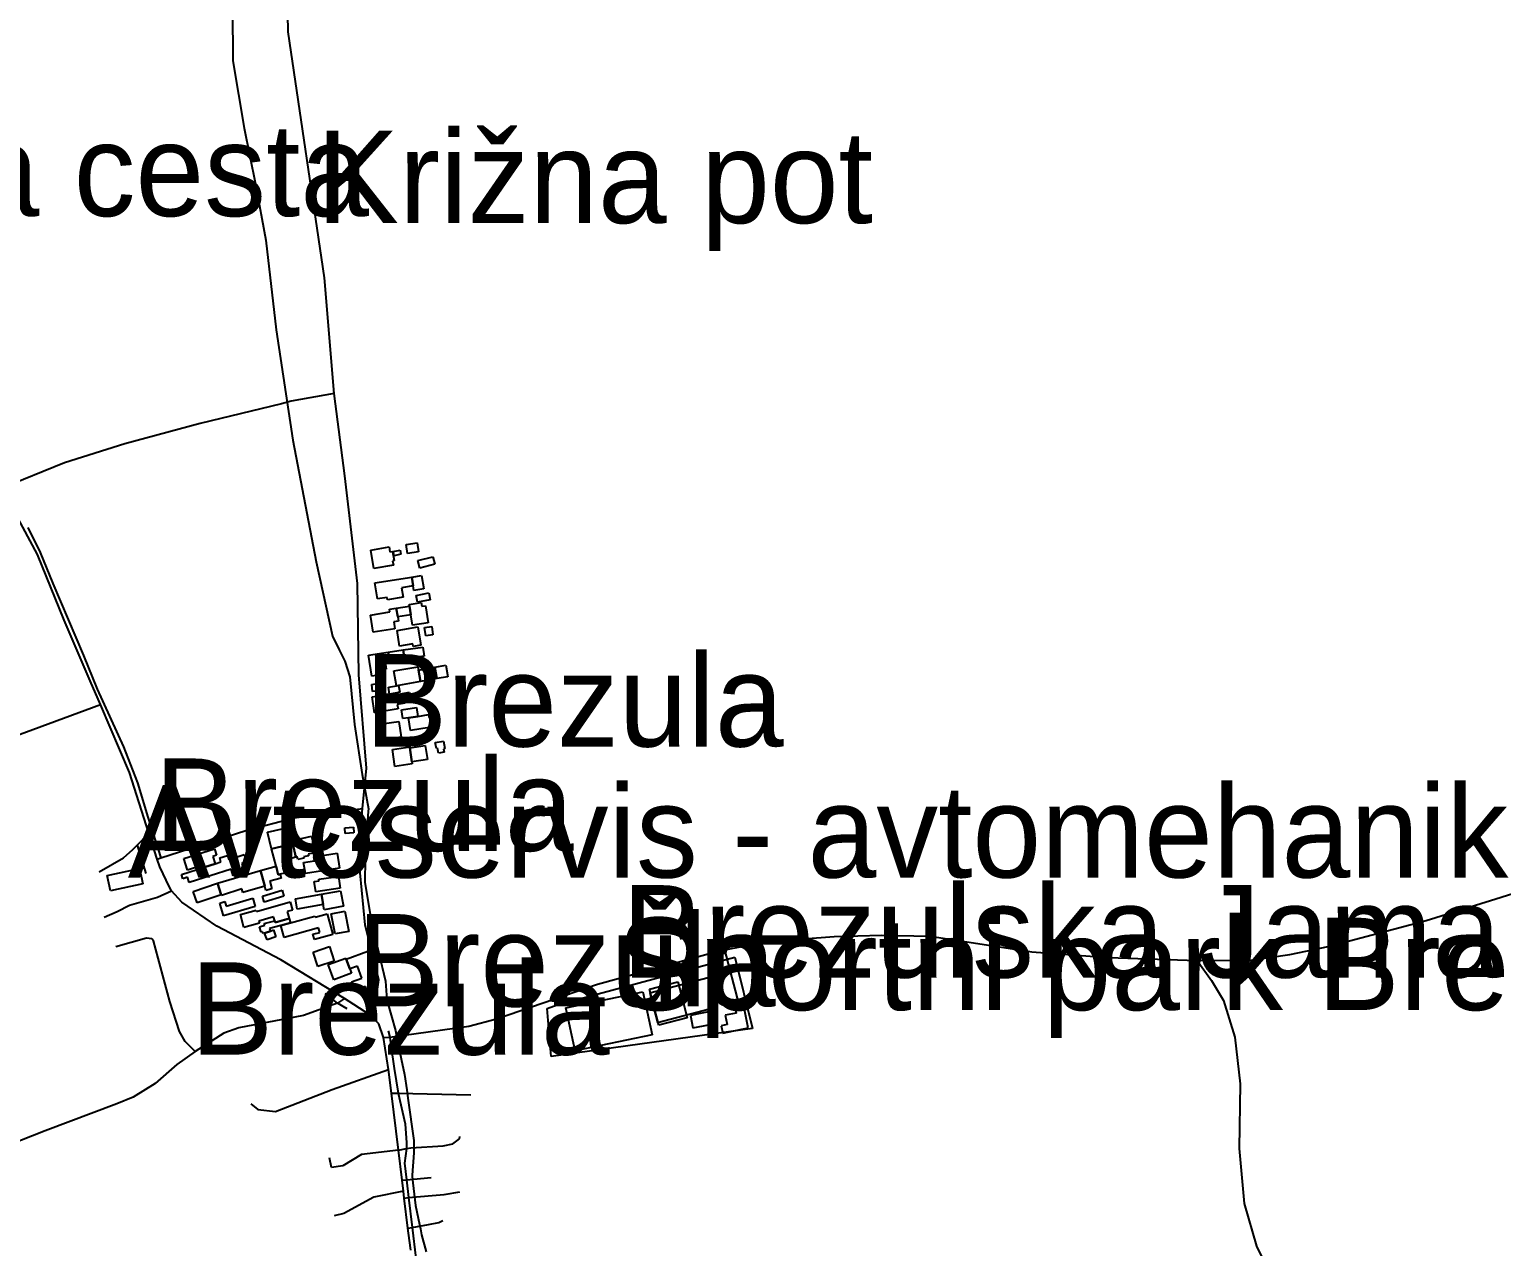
# Model space of a CAD drawing. Extents: x -8864 to 13231, y -7697 to 8949.
# Drawn here: x 506 to 1494, y -4392 to -3575 of the extents above; entities that cross this region are included whole.
import ezdxf

# ---------------------------------------------------------------- set-up
doc = ezdxf.new("R2010")
doc.units = 0
for name, color, linetype in [('OSM_BUILDING_YES', 9, 'CONTINUOUS'), ('OSM_HIGHWAY_FOOTWAY', 8, 'CONTINUOUS'), ('OSM_HIGHWAY_RESIDENTIAL', 8, 'CONTINUOUS'), ('OSM_HIGHWAY_SECONDARY', 8, 'CONTINUOUS'), ('OSM_HIGHWAY_SERVICE', 8, 'CONTINUOUS'), ('OSM_HIGHWAY_TRACK', 8, 'CONTINUOUS'), ('OSM_HIGHWAY_UNCLASSIFIED', 8, 'CONTINUOUS'), ('OSM_LABELS', 8, 'CONTINUOUS'), ('OSM_LEISURE_PITCH', 3, 'CONTINUOUS'), ('OSM_LEISURE_SPORTS_CENTRE', 3, 'CONTINUOUS'), ('OSM_WATERWAY_STREAM', 4, 'CONTINUOUS')]:
    doc.layers.add(name, color=color, linetype=linetype)

msp = doc.modelspace()

# ---------------------------------------------------------------- linework, layer by layer
at = {"layer": 'OSM_BUILDING_YES'}
for p, q in [((735.046023, -3924.547099), (747.281859, -3922.467754)), ((747.281859, -3922.467754), (747.840817, -3925.759124)), ((758.72137, -3920.79983), (766.095031, -3919.598925)), ((759.701462, -3926.904432), (758.72137, -3920.79983)), ((766.095031, -3919.598925), (767.08278, -3925.714646)), ((737.121061, -3936.878617), (735.046023, -3924.547099)), ((747.840817, -3925.759124), (749.510036, -3925.436659)), ((749.510036, -3925.436659), (750.658582, -3931.55238)), ((750.658582, -3931.55238), (749.693804, -3931.730292)), ((749.693804, -3931.730292), (750.18385, -3934.654718)), ((750.168536, -3925.514495), (754.670833, -3924.569338)), ((750.750465, -3928.316607), (750.168536, -3925.514495)), ((755.245106, -3927.371451), (750.750465, -3928.316607)), ((754.670833, -3924.569338), (755.245106, -3927.371451)), ((767.08278, -3925.714646), (759.701462, -3926.904432)), ((766.707588, -3931.607977), (776.73056, -3929.072733)), ((767.948017, -3936.578391), (766.707588, -3931.607977)), ((776.73056, -3929.072733), (777.986303, -3934.032027)), ((750.18385, -3934.654718), (737.121061, -3936.878617)), ((737.764246, -3946.530336), (762.580482, -3942.649634)), ((762.580482, -3942.649634), (769.196103, -3941.615521)), ((763.506975, -3948.609682), (762.580482, -3942.649634)), ((762.580482, -3942.649634), (763.506975, -3948.609682)), ((777.986303, -3934.032027), (767.948017, -3936.578391)), ((769.196103, -3941.615521), (770.597328, -3950.577832)), ((739.44878, -3957.382961), (737.764246, -3946.530336)), ((763.506975, -3948.609682), (755.735152, -3949.821706)), ((755.735152, -3949.821706), (756.722901, -3956.204295)), ((763.966393, -3951.623064), (763.506975, -3948.609682)), ((770.597328, -3950.577832), (763.966393, -3951.623064)), ((765.482473, -3954.947792), (773.997022, -3953.324346)), ((773.997022, -3953.324346), (774.854603, -3957.883338)), ((746.117999, -3956.337729), (739.44878, -3957.382961)), ((746.347708, -3957.838861), (746.117999, -3956.337729)), ((756.722901, -3956.204295), (746.347708, -3957.838861)), ((752.182318, -3963.576519), (761.01846, -3962.197702)), ((760.834693, -3961.074633), (768.889824, -3959.640218)), ((761.01846, -3962.197702), (760.834693, -3961.074633)), ((761.01846, -3962.197702), (761.937297, -3968.068794)), ((761.937297, -3968.068794), (761.01846, -3962.197702)), ((766.340054, -3959.506784), (765.482473, -3954.947792)), ((774.854603, -3957.883338), (766.340054, -3959.506784)), ((768.889824, -3959.640218), (769.364556, -3962.297777)), ((769.364556, -3962.297777), (771.761187, -3961.919714)), ((771.761187, -3961.919714), (773.545261, -3973.317194)), ((734.923511, -3968.135511), (747.825503, -3966.111763)), ((736.722899, -3979.644186), (734.923511, -3968.135511)), ((747.549852, -3964.321525), (752.182318, -3963.576519)), ((747.825503, -3966.111763), (747.549852, -3964.321525)), ((753.552916, -3972.327559), (750.459501, -3972.816817)), ((750.459501, -3972.816817), (751.163942, -3977.36469)), ((753.101155, -3969.45873), (752.182318, -3963.576519)), ((752.182318, -3963.576519), (753.101155, -3969.45873)), ((761.937297, -3968.068794), (753.101155, -3969.45873)), ((753.101155, -3969.45873), (753.552916, -3972.327559)), ((763.016929, -3974.973999), (761.937297, -3968.068794)), ((773.545261, -3973.317194), (763.016929, -3974.973999)), ((751.163942, -3977.36469), (736.722899, -3979.644186)), ((752.657051, -3978.498878), (766.523821, -3976.186023)), ((754.402839, -3989.073515), (752.657051, -3978.498878)), ((766.523821, -3976.186023), (768.537604, -3988.417465)), ((771.133316, -3976.608564), (775.941892, -3975.941395)), ((771.899013, -3982.16831), (771.133316, -3976.608564)), ((776.715246, -3981.501141), (771.899013, -3982.16831)), ((775.941892, -3975.941395), (776.715246, -3981.501141)), ((746.7229, -3993.165489), (756.69993, -3991.60876)), ((763.300237, -3987.583503), (754.402839, -3989.073515)), ((756.69993, -3991.60876), (770.038369, -3989.740685)), ((757.63408, -3997.657764), (756.69993, -3991.60876)), ((756.69993, -3991.60876), (757.63408, -3997.657764)), ((763.575888, -3989.240308), (763.300237, -3987.583503)), ((768.537604, -3988.417465), (763.575888, -3989.240308)), ((770.038369, -3989.740685), (770.888293, -3995.834167)), ((733.560571, -3995.200356), (746.7229, -3993.165489)), ((735.696865, -4009.155319), (733.560571, -3995.200356)), ((747.649393, -3999.203373), (744.632547, -3999.681511)), ((744.632547, -3999.681511), (745.38293, -4004.54073)), ((746.7229, -3993.165489), (747.649393, -3999.203373)), ((747.649393, -3999.203373), (746.7229, -3993.165489)), ((757.63408, -3997.657764), (747.649393, -3999.203373)), ((750.520756, -4005.708276), (766.615704, -4002.828328)), ((770.888293, -3995.834167), (757.63408, -3997.657764)), ((766.615704, -4002.828328), (767.036838, -4005.18566)), ((778.055216, -4003.21751), (785.34465, -4001.90541)), ((785.34465, -4001.90541), (786.699933, -4009.544501)), ((744.494722, -4007.787622), (735.696865, -4009.155319)), ((745.38293, -4004.54073), (744.01999, -4004.752)), ((744.01999, -4004.752), (744.494722, -4007.787622)), ((752.297173, -4015.7047), (750.520756, -4005.708276)), ((768.392121, -4012.824752), (753.614172, -4015.471191)), ((767.036838, -4005.18566), (778.055216, -4003.21751)), ((768.392121, -4012.824752), (767.036838, -4005.18566)), ((767.036838, -4005.18566), (768.392121, -4012.824752)), ((779.410499, -4010.845482), (768.392121, -4012.824752)), ((778.055216, -4003.21751), (779.410499, -4010.845482)), ((779.410499, -4010.845482), (778.055216, -4003.21751)), ((786.699933, -4009.544501), (779.410499, -4010.845482)), ((735.689208, -4014.759543), (738.223665, -4014.448198)), ((736.263481, -4019.496447), (735.689208, -4014.759543)), ((735.865318, -4023.110282), (747.664707, -4021.18661)), ((738.797937, -4019.185102), (736.263481, -4019.496447)), ((738.223665, -4014.448198), (738.797937, -4019.185102)), ((746.914324, -4016.616499), (752.297173, -4015.7047)), ((747.664707, -4021.18661), (746.914324, -4016.616499)), ((747.664707, -4021.18661), (751.393651, -4020.575038)), ((751.393651, -4020.575038), (747.664707, -4021.18661)), ((754.448781, -4020.030183), (751.393651, -4020.575038)), ((751.393651, -4020.575038), (751.592732, -4021.653629)), ((751.592732, -4021.653629), (761.079716, -4019.88563)), ((752.297173, -4015.7047), (753.614172, -4015.471191)), ((753.614172, -4015.471191), (752.297173, -4015.7047)), ((753.614172, -4015.471191), (754.448781, -4020.030183)), ((761.079716, -4019.88563), (761.921983, -4024.4891)), ((737.595793, -4033.773876), (735.865318, -4023.110282)), ((753.330864, -4031.194154), (737.595793, -4033.773876)), ((758.162411, -4027.346809), (752.856132, -4028.236369)), ((752.856132, -4028.236369), (753.330864, -4031.194154)), ((755.643268, -4031.805726), (765.627956, -4030.215638)), ((756.577419, -4037.732415), (755.643268, -4031.805726)), ((761.921983, -4024.4891), (757.802534, -4025.256345)), ((757.802534, -4025.256345), (758.162411, -4027.346809)), ((765.627956, -4030.215638), (766.646332, -4036.30912)), ((742.511567, -4041.301772), (753.897479, -4039.622729)), ((744.058275, -4051.831932), (742.511567, -4041.301772)), ((753.897479, -4039.622729), (755.444187, -4050.152889)), ((760.26042, -4037.143082), (756.577419, -4037.732415)), ((766.646332, -4036.30912), (760.26042, -4037.143082)), ((760.26042, -4037.143082), (766.646332, -4036.30912)), ((761.608047, -4045.671733), (760.26042, -4037.143082)), ((766.646332, -4036.30912), (773.820912, -4034.974781)), ((773.820912, -4034.974781), (774.119534, -4036.887334)), ((774.119534, -4036.887334), (778.85154, -4036.131208)), ((778.85154, -4036.131208), (779.900545, -4042.747306)), ((755.444187, -4050.152889), (744.058275, -4051.831932)), ((779.900545, -4042.747306), (761.608047, -4045.671733)), ((749.540664, -4058.470269), (761.163943, -4056.69115)), ((751.248168, -4069.823271), (749.540664, -4058.470269)), ((761.163943, -4056.69115), (761.263483, -4057.369439)), ((761.263483, -4057.369439), (771.638676, -4055.801591)), ((762.657052, -4066.720933), (761.263483, -4057.369439)), ((761.263483, -4057.369439), (762.657052, -4066.720933)), ((771.638676, -4055.801591), (773.024587, -4065.164204)), ((778.34618, -4053.766724), (783.767314, -4052.765969)), ((779.088906, -4057.814219), (778.34618, -4053.766724)), ((779.93883, -4057.658546), (779.088906, -4057.814219)), ((780.551387, -4060.961035), (779.93883, -4057.658546)), ((784.349244, -4060.249388), (780.551387, -4060.961035)), ((783.767314, -4052.765969), (784.693808, -4057.79198)), ((784.693808, -4057.79198), (783.920454, -4057.936533)), ((783.920454, -4057.936533), (784.349244, -4060.249388)), ((762.856133, -4068.055272), (751.248168, -4069.823271)), ((773.024587, -4065.164204), (762.657052, -4066.720933)), ((762.657052, -4066.720933), (762.856133, -4068.055272)), ((665.719828, -4114.045493), (682.366078, -4110.142552)), ((682.366078, -4110.142552), (684.448774, -4119.071504)), ((717.687675, -4110.943155), (723.468686, -4110.587331)), ((717.917384, -4114.846097), (717.687675, -4110.943155)), ((723.468686, -4110.587331), (723.713709, -4114.490273)), ((668.430395, -4125.209464), (665.719828, -4114.045493)), ((682.205282, -4119.60524), (684.448774, -4119.071504)), ((684.448774, -4119.071504), (682.205282, -4119.60524)), ((682.695328, -4121.706824), (682.205282, -4119.60524)), ((682.205282, -4119.60524), (682.695328, -4121.706824)), ((684.448774, -4119.071504), (695.291041, -4116.52514)), ((695.291041, -4116.52514), (697.856126, -4127.677991)), ((723.713709, -4114.490273), (717.917384, -4114.846097)), ((609.510021, -4131.703248), (630.02304, -4125.231703)), ((631.340039, -4129.445991), (628.905123, -4130.213236)), ((628.905123, -4130.213236), (630.459487, -4135.16141)), ((630.02304, -4125.231703), (631.340039, -4129.445991)), ((633.591188, -4131.269588), (638.828554, -4129.601664)), ((634.425797, -4133.904907), (633.591188, -4131.269588)), ((638.828554, -4129.601664), (639.663164, -4132.214744)), ((639.663164, -4132.214744), (650.13024, -4128.856658)), ((650.13024, -4128.856658), (651.722889, -4133.860429)), ((668.430395, -4125.209464), (682.695328, -4121.706824)), ((682.695328, -4121.706824), (668.430395, -4125.209464)), ((671.431927, -4136.829334), (668.430395, -4125.209464)), ((684.755052, -4130.635777), (680.773429, -4131.769965)), ((682.695328, -4121.706824), (684.755052, -4130.635777)), ((684.755052, -4130.635777), (682.695328, -4121.706824)), ((685.612633, -4130.391148), (684.755052, -4130.635777)), ((686.018452, -4132.236983), (685.612633, -4130.391148)), ((689.992419, -4131.358544), (686.018452, -4132.236983)), ((693.22366, -4129.757337), (689.816309, -4130.613538)), ((689.816309, -4130.613538), (689.992419, -4131.358544)), ((697.856126, -4127.677991), (693.001608, -4128.789941)), ((693.001608, -4128.789941), (693.22366, -4129.757337)), ((696.899005, -4130.468984), (712.457965, -4127.989337)), ((697.320138, -4133.148782), (696.899005, -4130.468984)), ((712.457965, -4127.989337), (714.050614, -4138.074717)), ((558.078162, -4143.111847), (579.693785, -4138.430541)), ((579.693785, -4138.430541), (581.898992, -4148.660474)), ((607.902058, -4142.289005), (623.422733, -4137.385309)), ((611.929623, -4139.464654), (609.510021, -4131.703248)), ((622.986286, -4135.984252), (611.929623, -4139.464654)), ((641.225185, -4138.797484), (613.177709, -4147.848751)), ((623.422733, -4137.385309), (622.986286, -4135.984252)), ((623.422733, -4137.385309), (630.459487, -4135.16141)), ((630.459487, -4135.16141), (623.422733, -4137.385309)), ((630.459487, -4135.16141), (634.425797, -4133.904907)), ((632.075108, -4148.30465), (660.888281, -4139.775999)), ((642.634068, -4143.178564), (641.225185, -4138.797484)), ((650.375263, -4140.698917), (642.634068, -4143.178564)), ((651.722889, -4133.860429), (648.522276, -4134.894542)), ((648.522276, -4134.894542), (650.375263, -4140.698917)), ((660.888281, -4139.775999), (671.431927, -4136.829334)), ((660.888281, -4139.775999), (663.874499, -4150.172725)), ((663.874499, -4150.172725), (660.888281, -4139.775999)), ((672.86378, -4142.61147), (671.431927, -4136.829334)), ((671.431927, -4136.829334), (672.86378, -4142.61147)), ((682.863781, -4140.087345), (674.242034, -4142.222288)), ((680.773429, -4131.769965), (682.863781, -4140.087345)), ((689.869907, -4134.405285), (697.320138, -4133.148782)), ((691.095022, -4141.799747), (689.869907, -4134.405285)), ((714.050614, -4138.074717), (691.095022, -4141.799747)), ((714.01233, -4141.0881), (716.960263, -4140.665559)), ((714.410492, -4143.890212), (714.01233, -4141.0881)), ((716.960263, -4140.665559), (717.350768, -4143.478791)), ((560.283369, -4153.341781), (558.078162, -4143.111847)), ((581.898992, -4148.660474), (560.283369, -4153.341781)), ((608.828551, -4145.257909), (607.902058, -4142.289005)), ((612.021507, -4144.234916), (608.828551, -4145.257909)), ((613.177709, -4147.848751), (612.021507, -4144.234916)), ((615.842334, -4153.719843), (632.075108, -4148.30465)), ((634.601907, -4155.932622), (632.075108, -4148.30465)), ((632.075108, -4148.30465), (634.601907, -4155.932622)), ((663.874499, -4150.172725), (649.188433, -4154.420371)), ((664.663166, -4153.030435), (663.874499, -4150.172725)), ((674.946475, -4144.779771), (667.28185, -4146.914714)), ((667.28185, -4146.914714), (668.629476, -4151.896246)), ((674.242034, -4142.222288), (672.86378, -4142.61147)), ((672.86378, -4142.61147), (674.242034, -4142.222288)), ((674.242034, -4142.222288), (674.946475, -4144.779771)), ((697.098086, -4147.025909), (700.405896, -4146.525532)), ((698.147091, -4153.942233), (697.098086, -4147.025909)), ((700.260414, -4145.602614), (713.323202, -4143.623344)), ((700.405896, -4146.525532), (700.260414, -4145.602614)), ((713.323202, -4143.623344), (714.510033, -4151.451467)), ((717.350768, -4143.478791), (714.410492, -4143.890212)), ((618.369134, -4161.347815), (615.842334, -4153.719843)), ((634.601907, -4155.932622), (618.369134, -4161.347815)), ((633.606501, -4161.536847), (636.998539, -4160.536092)), ((634.770361, -4156.488597), (634.601907, -4155.932622)), ((648.491649, -4152.096397), (634.770361, -4156.488597)), ((636.998539, -4160.536092), (637.886747, -4163.593953)), ((637.886747, -4163.593953), (655.865309, -4158.301074)), ((649.188433, -4154.420371), (648.491649, -4152.096397)), ((655.865309, -4158.301074), (657.48093, -4163.827462)), ((658.215999, -4167.129951), (680.849998, -4160.714004)), ((662.327791, -4156.822182), (675.451835, -4152.963718)), ((663.514621, -4160.903036), (662.327791, -4156.822182)), ((676.631009, -4157.033452), (663.514621, -4160.903036)), ((668.629476, -4151.896246), (664.663166, -4153.030435)), ((675.451835, -4152.963718), (676.631009, -4157.033452)), ((680.849998, -4160.714004), (682.389049, -4166.229273)), ((684.43346, -4158.701376), (701.929633, -4155.565679)), ((685.658575, -4165.573222), (684.43346, -4158.701376)), ((714.510033, -4151.451467), (698.147091, -4153.942233)), ((701.929633, -4155.565679), (714.755056, -4153.263944)), ((703.154748, -4162.437526), (701.929633, -4155.565679)), ((701.929633, -4155.565679), (703.154748, -4162.437526)), ((714.755056, -4153.263944), (716.615699, -4163.694028)), ((636.117987, -4170.121095), (633.606501, -4161.536847)), ((657.48093, -4163.827462), (636.117987, -4170.121095)), ((647.457958, -4169.287133), (658.009261, -4166.340467)), ((649.869903, -4177.993696), (647.457958, -4169.287133)), ((658.009261, -4166.340467), (658.215999, -4167.129951)), ((669.823963, -4170.87722), (659.839276, -4173.657094)), ((670.520747, -4173.379106), (669.823963, -4170.87722)), ((682.389049, -4166.229273), (678.943413, -4167.196668)), ((678.943413, -4167.196668), (680.260412, -4171.97805)), ((681.033765, -4174.83576), (697.54219, -4170.310126)), ((703.154748, -4162.437526), (685.658575, -4165.573222)), ((697.54219, -4170.310126), (697.725957, -4170.999535)), ((697.725957, -4170.999535), (705.819373, -4168.820114)), ((703.790276, -4166.006883), (703.154748, -4162.437526)), ((716.615699, -4163.694028), (703.790276, -4166.006883)), ((705.819373, -4168.820114), (709.54066, -4182.752839)), ((708.506969, -4168.68668), (717.680018, -4166.963159)), ((711.049083, -4182.28582), (708.506969, -4168.68668)), ((717.680018, -4166.963159), (720.222131, -4180.562299)), ((660.245096, -4175.102628), (649.869903, -4177.993696)), ((659.839276, -4173.657094), (660.245096, -4175.102628)), ((660.367607, -4177.448841), (663.805586, -4176.325772)), ((661.54678, -4181.051556), (660.367607, -4177.448841)), ((662.427332, -4180.762449), (661.54678, -4181.051556)), ((662.879093, -4182.018952), (662.427332, -4180.762449)), ((663.514621, -4175.336137), (670.520747, -4173.379106)), ((663.805586, -4176.325772), (663.514621, -4175.336137)), ((663.782615, -4181.696487), (667.641727, -4180.384387)), ((667.641727, -4180.384387), (663.782615, -4181.696487)), ((674.701452, -4176.58152), (667.136367, -4178.683104)), ((667.136367, -4178.683104), (667.641727, -4180.384387)), ((667.641727, -4180.384387), (669.770365, -4179.639381)), ((669.770365, -4179.639381), (671.363014, -4184.25397)), ((670.849997, -4174.568892), (670.520747, -4173.379106)), ((670.520747, -4173.379106), (670.849997, -4174.568892)), ((680.260412, -4171.97805), (670.849997, -4174.568892)), ((670.849997, -4174.568892), (680.260412, -4171.97805)), ((674.701452, -4176.58152), (681.033765, -4174.83576)), ((681.033765, -4174.83576), (674.701452, -4176.58152)), ((676.899002, -4184.598674), (674.701452, -4176.58152)), ((700.007734, -4178.216086), (676.899002, -4184.598674)), ((680.260412, -4171.97805), (681.033765, -4174.83576)), ((700.834687, -4181.273946), (700.007734, -4178.216086)), ((720.222131, -4180.562299), (711.049083, -4182.28582)), ((663.782615, -4181.696487), (662.879093, -4182.018952)), ((665.367608, -4186.333315), (663.782615, -4181.696487)), ((671.363014, -4184.25397), (665.367608, -4186.333315)), ((696.20222, -4182.541568), (700.834687, -4181.273946)), ((697.144028, -4186.099806), (696.20222, -4182.541568)), ((709.54066, -4182.752839), (697.144028, -4186.099806)), ((696.324732, -4194.428306), (707.258883, -4190.82559)), ((699.525345, -4204.235698), (696.324732, -4194.428306)), ((710.47481, -4200.632983), (699.525345, -4204.235698)), ((706.439588, -4202.856881), (718.315546, -4198.475801)), ((707.258883, -4190.82559), (710.47481, -4200.632983)), ((718.315546, -4198.475801), (718.598854, -4199.254166)), ((718.598854, -4199.254166), (733.139437, -4193.89457)), ((718.598854, -4199.254166), (720.987828, -4205.803547)), ((720.987828, -4205.803547), (718.598854, -4199.254166)), ((733.139437, -4193.89457), (736.255824, -4202.44546)), ((710.153217, -4213.020098), (706.439588, -4202.856881)), ((722.029176, -4208.650137), (710.153217, -4213.020098)), ((726.018457, -4203.946592), (720.987828, -4205.803547)), ((720.987828, -4205.803547), (722.029176, -4208.650137)), ((728.958732, -4212.019343), (726.018457, -4203.946592)), ((736.255824, -4202.44546), (734.29564, -4203.168227)), ((734.29564, -4203.168227), (737.810188, -4212.797708)), ((722.136373, -4214.532349), (728.958732, -4212.019343)), ((724.265011, -4220.314485), (722.136373, -4214.532349)), ((731.393649, -4217.679165), (724.265011, -4220.314485)), ((732.09809, -4219.625076), (731.393649, -4217.679165)), ((737.672363, -4217.590209), (732.09809, -4219.625076)), ((737.810188, -4212.797708), (736.140969, -4213.39816)), ((736.140969, -4213.39816), (737.672363, -4217.590209)), ((980.306386, -4235.403636), (973.055237, -4236.915887)), ((973.055237, -4236.915887), (974.326294, -4243.064967)), ((985.497811, -4230.755688), (979.594288, -4231.967713)), ((979.594288, -4231.967713), (980.306386, -4235.403636)), ((988.507, -4245.311104), (985.497811, -4230.755688)), ((974.326294, -4243.064967), (970.298728, -4243.898929)), ((970.298728, -4243.898929), (971.324762, -4248.869342)), ((971.324762, -4248.869342), (988.507, -4245.311104))]:
    msp.add_line(p, q, dxfattribs=at)
at = {"layer": 'OSM_HIGHWAY_FOOTWAY'}
for p, q in [((504.78566, -3909.291156), (513.116442, -3926.114948)), ((513.116442, -3926.114948), (521.592707, -3946.875041)), ((521.592707, -3946.875041), (542.04447, -3995.422746)), ((542.04447, -3995.422746), (551.401286, -4017.939718)), ((551.401286, -4017.939718), (569.081226, -4056.546597)), ((569.081226, -4056.546597), (578.438042, -4080.820449)), ((578.438042, -4080.820449), (585.306343, -4103.782202)), ((585.306343, -4103.782202), (594.150142, -4131.21399)), ((966.508529, -4194.317111), (968.529969, -4204.335774)), ((968.529969, -4204.335774), (969.065956, -4216.122436)), ((969.065956, -4216.122436), (968.170091, -4221.293)), ((712.641732, -4228.698582), (704.402834, -4222.38271)), ((719.104214, -4232.657122), (712.641732, -4228.698582)), ((968.170091, -4221.293), (965.788774, -4223.338987)), ((746.776499, -4247.37933), (747.894416, -4251.660335)), ((747.894416, -4251.660335), (748.445718, -4257.253439)), ((748.445718, -4257.253439), (750.68921, -4272.731773)), ((750.68921, -4272.731773), (753.476346, -4289.299817)), ((753.476346, -4289.299817), (758.21601, -4309.715206)), ((758.21601, -4309.715206), (759.119532, -4322.602698)), ((759.111875, -4326.416684), (757.764249, -4336.157359)), ((759.119532, -4322.602698), (759.111875, -4326.416684)), ((757.764249, -4336.157359), (758.97405, -4347.33245)), ((758.97405, -4347.33245), (760.33699, -4359.341502)), ((760.33699, -4359.341502), (762.764249, -4379.289871)), ((762.764249, -4379.289871), (765.275735, -4400.094442))]:
    msp.add_line(p, q, dxfattribs=at)
at = {"layer": 'OSM_HIGHWAY_RESIDENTIAL'}
for p, q in [((726.041427, -3946.997355), (717.519221, -3874.731772)), ((726.937293, -4008.410313), (726.041427, -3946.997355)), ((732.182316, -4070.990818), (726.937293, -4008.410313)), ((729.540662, -4098.000066), (732.182316, -4070.990818)), ((683.52228, -4104.315937), (729.540662, -4098.000066)), ((726.753526, -4129.568305), (729.540662, -4098.000066)), ((651.171588, -4112.777871), (683.52228, -4104.315937)), ((594.150142, -4131.21399), (651.171588, -4112.777871)), ((591.65397, -4132.025713), (594.150142, -4131.21399)), ((731.355364, -4176.259055), (726.753526, -4129.568305)), ((740.551383, -4213.086815), (731.355364, -4176.259055)), ((733.828565, -4236.20424), (739.502378, -4219.335969)), ((739.502378, -4219.335969), (740.551383, -4213.086815)), ((712.641732, -4228.698582), (689.954134, -4237.049321)), ((717.327797, -4225.729678), (712.641732, -4228.698582)), ((689.954134, -4237.049321), (646.370668, -4245.255507)), ((636.36301, -4248.835984), (617.052135, -4261.223098)), ((646.370668, -4245.255507), (636.36301, -4248.835984)), ((617.052135, -4261.223098), (604.823956, -4270.007498)), ((604.823956, -4270.007498), (590.160861, -4282.806034)), ((590.160861, -4282.806034), (575.581993, -4291.857301)), ((564.502359, -4296.47189), (516.523793, -4314.385393)), ((575.581993, -4291.857301), (564.502359, -4296.47189))]:
    msp.add_line(p, q, dxfattribs=at)
at = {"layer": 'OSM_HIGHWAY_SECONDARY'}
for p, q in [((506.347682, -3918.220108), (496.508477, -3899.973021)), ((511.301741, -3927.538243), (506.347682, -3918.220108)), ((529.242018, -3971.593673), (511.301741, -3927.538243)), ((546.646308, -4012.291016), (529.242018, -3971.593673)), ((553.476324, -4028.258608), (546.646308, -4012.291016)), ((573.009251, -4073.937483), (553.476324, -4028.258608)), ((586.041412, -4114.534751), (573.009251, -4073.937483)), ((591.65397, -4132.025713), (586.041412, -4114.534751)), ((593.307875, -4137.185158), (591.65397, -4132.025713)), ((599.977095, -4150.928851), (593.307875, -4137.185158)), ((601.309408, -4153.430736), (599.977095, -4150.928851)), ((608.254278, -4160.958633), (601.309408, -4153.430736)), ((631.676945, -4177.104136), (608.254278, -4160.958633)), ((674.594255, -4199.576631), (631.676945, -4177.104136)), ((717.327797, -4225.729678), (674.594255, -4199.576631)), ((733.828565, -4236.20424), (717.327797, -4225.729678)), ((740.467156, -4242.55347), (733.828565, -4236.20424)), ((743.683083, -4251.793769), (740.467156, -4242.55347)), ((747.006208, -4273.365584), (743.683083, -4251.793769)), ((748.928107, -4289.210861), (747.006208, -4273.365584)), ((753.560573, -4327.428558), (748.928107, -4289.210861)), ((756.010803, -4347.621556), (753.560573, -4327.428558)), ((756.906668, -4355.004899), (756.010803, -4347.621556)), ((757.465627, -4359.608369), (756.906668, -4355.004899)), ((759.9082, -4379.75689), (757.465627, -4359.608369)), ((760.314019, -4383.126096), (759.9082, -4379.75689)), ((761.883698, -4394.568054), (760.314019, -4383.126096))]:
    msp.add_line(p, q, dxfattribs=at)
at = {"layer": 'OSM_HIGHWAY_SERVICE'}
for p, q in [((578.13942, -4122.640861), (580.581993, -4120.161214)), ((580.581993, -4120.161214), (583.170049, -4117.525895)), ((583.170049, -4117.525895), (586.041412, -4114.534751)), ((552.741255, -4140.598842), (569.012314, -4131.180632)), ((569.012314, -4131.180632), (575.252743, -4125.554168)), ((575.252743, -4125.554168), (578.13942, -4122.640861)), ((578.13942, -4122.640861), (583.989344, -4141.799747)), ((573.024565, -4163.00462), (591.876022, -4157.589427)), ((591.876022, -4157.589427), (601.309408, -4153.430736)), ((555.926554, -4171.044013), (564.846923, -4167.241146)), ((564.846923, -4167.241146), (573.024565, -4163.00462)), ((584.47939, -4185.021215), (563.951057, -4190.858949)), ((587.978625, -4185.488234), (584.47939, -4185.021215)), ((589.150141, -4186.88929), (587.978625, -4185.488234)), ((600.11492, -4227.753425), (589.150141, -4186.88929)), ((972.595819, -4192.882696), (982.144059, -4229.688217)), ((606.646315, -4247.82411), (600.11492, -4227.753425)), ((610.382915, -4254.595881), (606.646315, -4247.82411)), ((617.052135, -4261.223098), (610.382915, -4254.595881)), ((709.104213, -4286.753454), (747.006208, -4273.365584)), ((671.010793, -4301.531259), (709.104213, -4286.753454)), ((748.928107, -4289.210861), (753.476346, -4289.299817)), ((753.476346, -4289.299817), (802.121068, -4290.34505)), ((654.425799, -4296.371815), (659.09655, -4300.174681)), ((659.09655, -4300.174681), (671.010793, -4301.531259)), ((794.594268, -4319.889542), (794.923518, -4318.321693)), ((753.560573, -4327.428558), (728.790279, -4330.486418)), ((753.560573, -4327.428558), (759.111875, -4326.416684)), ((759.111875, -4326.416684), (761.921983, -4325.905187)), ((761.921983, -4325.905187), (783.552919, -4324.53749)), ((783.552919, -4324.53749), (790.084313, -4323.158673)), ((790.084313, -4323.158673), (794.594268, -4319.889542)), ((708.729021, -4339.181861), (707.350767, -4332.710317)), ((716.179252, -4338.003195), (708.729021, -4339.181861)), ((728.790279, -4330.486418), (716.179252, -4338.003195)), ((756.010803, -4347.621556), (758.97405, -4347.33245)), ((758.97405, -4347.33245), (775.643271, -4345.720123)), ((756.906668, -4355.004899), (737.044491, -4359.063514)), ((760.33699, -4359.341502), (784.33393, -4357.173201)), ((784.33393, -4357.173201), (794.724436, -4355.471918)), ((737.044491, -4359.063514), (716.868379, -4369.90502)), ((757.465627, -4359.608369), (760.33699, -4359.341502)), ((716.868379, -4369.90502), (710.467153, -4371.495107)), ((762.764249, -4379.289871), (773.897482, -4377.466275)), ((773.897482, -4377.466275), (780.758126, -4376.098577)), ((780.758126, -4376.098577), (783.376809, -4374.664163)), ((759.9082, -4379.75689), (762.764249, -4379.289871))]:
    msp.add_line(p, q, dxfattribs=at)
at = {"layer": 'OSM_HIGHWAY_TRACK'}
for p, q in [((681.516155, -3824.560621), (675.046016, -3826.406457)), ((710.559037, -3819.512372), (681.516155, -3824.560621)), ((675.046016, -3826.406457), (620.505428, -3839.571937)), ((620.505428, -3839.571937), (569.823952, -3853.30451)), ((569.823952, -3853.30451), (529.395158, -3866.01409)), ((529.395158, -3866.01409), (487.45794, -3882.904599)), ((493.491632, -4050.308562), (553.476324, -4028.258608)), ((1486.822522, -4159.92452), (1523.139524, -4148.426965)), ((1443.560649, -4173.279031), (1486.822522, -4159.92452)), ((1377.787288, -4190.758873), (1443.560649, -4173.279031)), ((1352.182384, -4196.118469), (1377.787288, -4190.758873)), ((1289.923572, -4200.199323), (1325.918982, -4199.921335)), ((1289.923572, -4200.199323), (1299.479469, -4213.576072)), ((1325.918982, -4199.921335), (1352.182384, -4196.118469)), ((1299.479469, -4213.576072), (1307.450373, -4226.963941)), ((1307.450373, -4226.963941), (1315.160941, -4251.493542)), ((1315.160941, -4251.493542), (1318.744402, -4282.839392)), ((1318.744402, -4282.839392), (1318.185443, -4326.394445)), ((1318.185443, -4326.394445), (1321.523882, -4363.377877)), ((1321.523882, -4363.377877), (1329.701524, -4391.999452)), ((1329.701524, -4391.999452), (1345.337054, -4423.745603))]:
    msp.add_line(p, q, dxfattribs=at)
at = {"layer": 'OSM_HIGHWAY_UNCLASSIFIED'}
for p, q in [((679.571284, -3576.562577), (678.882157, -3535.553888)), ((704.065927, -3741.642565), (679.571284, -3576.562577)), ((710.559037, -3819.512372), (704.065927, -3741.642565)), ((717.519221, -3874.731772), (710.559037, -3819.512372)), ((972.595819, -4192.882696), (1002.128747, -4187.389667)), ((1002.128747, -4187.389667), (1046.14866, -4183.942624)), ((1046.14866, -4183.942624), (1077.84851, -4183.108662)), ((1077.84851, -4183.108662), (1110.589709, -4183.842549)), ((1110.589709, -4183.842549), (1178.958782, -4194.350469)), ((887.212961, -4216.066839), (966.508529, -4194.317111)), ((966.508529, -4194.317111), (972.595819, -4192.882696)), ((1178.958782, -4194.350469), (1230.130304, -4198.197814)), ((1230.130304, -4198.197814), (1289.923572, -4200.199323)), ((835.834701, -4233.79131), (887.212961, -4216.066839)), ((800.941895, -4244.221394), (819.387533, -4239.206503)), ((819.387533, -4239.206503), (835.834701, -4233.79131)), ((747.894416, -4251.660335), (800.941895, -4244.221394)), ((743.683083, -4251.793769), (747.894416, -4251.660335)), ((516.523793, -4314.385393), (401.110304, -4360.231061))]:
    msp.add_line(p, q, dxfattribs=at)
at = {"layer": 'OSM_LEISURE_PITCH'}
for p, q in [((922.197651, -4219.32485), (941.232875, -4214.487871)), ((928.323226, -4243.476388), (922.197651, -4219.32485)), ((961.493214, -4211.674639), (922.396732, -4222.104723)), ((941.232875, -4214.487871), (944.242064, -4226.33013)), ((966.738238, -4231.367261), (961.493214, -4211.674639)), ((866.095042, -4231.934355), (917.787237, -4221.059491)), ((917.787237, -4221.059491), (923.859213, -4249.981291)), ((922.396732, -4222.104723), (927.641756, -4241.797345)), ((944.242064, -4226.33013), (947.366107, -4238.639409)), ((872.167018, -4260.845036), (866.095042, -4231.934355)), ((927.641756, -4241.797345), (966.738238, -4231.367261)), ((947.366107, -4238.639409), (928.323226, -4243.476388)), ((964.992449, -4233.924744), (949.609599, -4236.993724)), ((949.609599, -4236.993724), (951.286475, -4245.433419)), ((966.669325, -4242.364439), (964.992449, -4233.924744)), ((923.859213, -4249.981291), (872.167018, -4260.845036)), ((951.286475, -4245.433419), (966.669325, -4242.364439))]:
    msp.add_line(p, q, dxfattribs=at)
at = {"layer": 'OSM_LEISURE_SPORTS_CENTRE'}
for p, q in [((860.275745, -4229.910607), (979.517719, -4197.908707)), ((979.517719, -4197.908707), (991.340078, -4245.789243)), ((853.506985, -4232.356895), (860.275745, -4229.910607)), ((856.049099, -4264.625663), (853.506985, -4232.356895)), ((991.340078, -4245.789243), (856.049099, -4264.625663))]:
    msp.add_line(p, q, dxfattribs=at)
at = {"layer": 'OSM_WATERWAY_STREAM'}
for p, q in [((642.151679, -3561.262155), (642.488585, -3596.066167)), ((642.488585, -3596.066167), (650.000071, -3641.13347)), ((650.000071, -3641.13347), (657.618755, -3678.917507)), ((657.618755, -3678.917507), (664.670823, -3716.356838)), ((664.670823, -3716.356838), (671.508496, -3776.668967)), ((671.508496, -3776.668967), (682.603444, -3850.66919)), ((682.603444, -3850.66919), (698.453369, -3932.375222)), ((698.453369, -3932.375222), (709.257352, -3982.346222)), ((709.257352, -3982.346222), (713.75965, -3991.419728)), ((713.75965, -3991.419728), (717.687675, -3999.181134)), ((717.687675, -3999.181134), (720.934229, -4009.700174)), ((720.934229, -4009.700174), (724.188441, -4041.635357)), ((724.188441, -4041.635357), (729.150157, -4075.282942)), ((729.150157, -4075.282942), (733.468687, -4098.266933)), ((733.353833, -4099.901499), (732.167002, -4116.202675)), ((733.468687, -4098.266933), (733.353833, -4099.901499)), ((732.167002, -4116.202675), (731.156282, -4131.903399)), ((731.156282, -4131.903399), (731.0108, -4147.615242)), ((731.0108, -4147.615242), (735.620295, -4174.568892)), ((735.620295, -4174.568892), (744.984768, -4213.909657)), ((744.984768, -4213.909657), (745.704523, -4226.596998)), ((745.704523, -4226.596998), (751.608046, -4247.056865)), ((751.608046, -4247.056865), (753.193038, -4255.563277)), ((753.193038, -4255.563277), (757.657051, -4276.601357)), ((757.657051, -4276.601357), (759.211416, -4286.909126)), ((759.211416, -4286.909126), (760.00774, -4292.568948)), ((760.00774, -4292.568948), (763.997021, -4320.990371)), ((763.997021, -4320.990371), (763.997021, -4322.380308)), ((763.997021, -4322.380308), (763.997021, -4328.329237)), ((763.997021, -4328.329237), (763.997021, -4329.35223)), ((763.997021, -4329.35223), (762.840819, -4344.341306)), ((762.840819, -4344.341306), (762.917389, -4345.052954)), ((762.917389, -4345.052954), (763.376807, -4349.356197)), ((763.376807, -4349.356197), (764.188445, -4357.006408)), ((764.188445, -4357.006408), (764.594265, -4360.831514)), ((764.594265, -4360.831514), (765.000084, -4364.656619)), ((765.000084, -4364.656619), (767.718308, -4377.399558)), ((767.718308, -4377.399558), (768.330865, -4380.290626)), ((768.330865, -4380.290626), (769.180789, -4384.260285)), ((769.180789, -4384.260285), (772.205292, -4395.791199))]:
    msp.add_line(p, q, dxfattribs=at)

# ---------------------------------------------------------------- texts
at = {"layer": 'OSM_LABELS'}
for s, p in [('Ptujska cesta', (240.44874, -3700.290382)), ('Križna pot', (698.627568, -3704.99111)), ('Brezula', (730.96512, -4056.467953)), ('Brezula', (589.889282, -4126.526243)), ('Avtoservis - avtomehanika, Avtooptika, prodaja rabljenih Avtomobilskih delov', (571.929619, -4144.395037)), ('Brezulska Jama', (903.669493, -4211.553029)), ('Športni park Brezula', (900.160895, -4233.416954)), ('Brezula', (725.578181, -4230.966959)), ('Brezula', (614.107342, -4263.33856))]:
    msp.add_text(s, height=62.042552, dxfattribs=at).set_placement(p)

doc.saveas('drawing.dxf')
